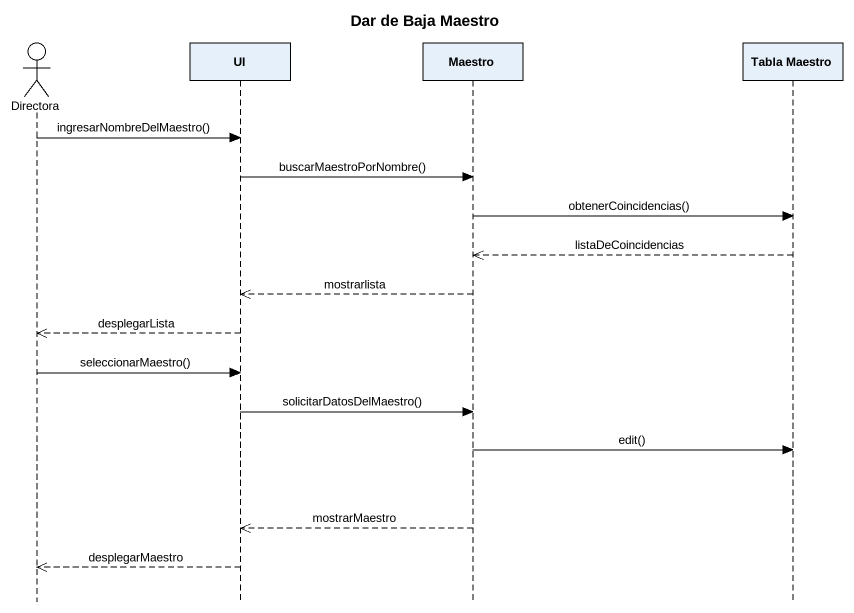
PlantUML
@startuml
title Dar de Baja Maestro
hide footbox
actor Directora
participant UI
participant Maestro
participant "Tabla Maestro" as Tabla_Maestro

Directora -> UI : ingresarNombreDelMaestro()
UI -> Maestro : buscarMaestroPorNombre()
Maestro -> Tabla_Maestro : obtenerCoincidencias()
Tabla_Maestro -->> Maestro : listaDeCoincidencias
Maestro -->> UI : mostrarlista
UI -->> Directora : desplegarLista
Directora -> UI : seleccionarMaestro()
UI -> Maestro : solicitarDatosDelMaestro()
Maestro -> Tabla_Maestro : edit()
Maestro -->> UI : mostrarMaestro
UI -->> Directora : desplegarMaestro
@enduml
